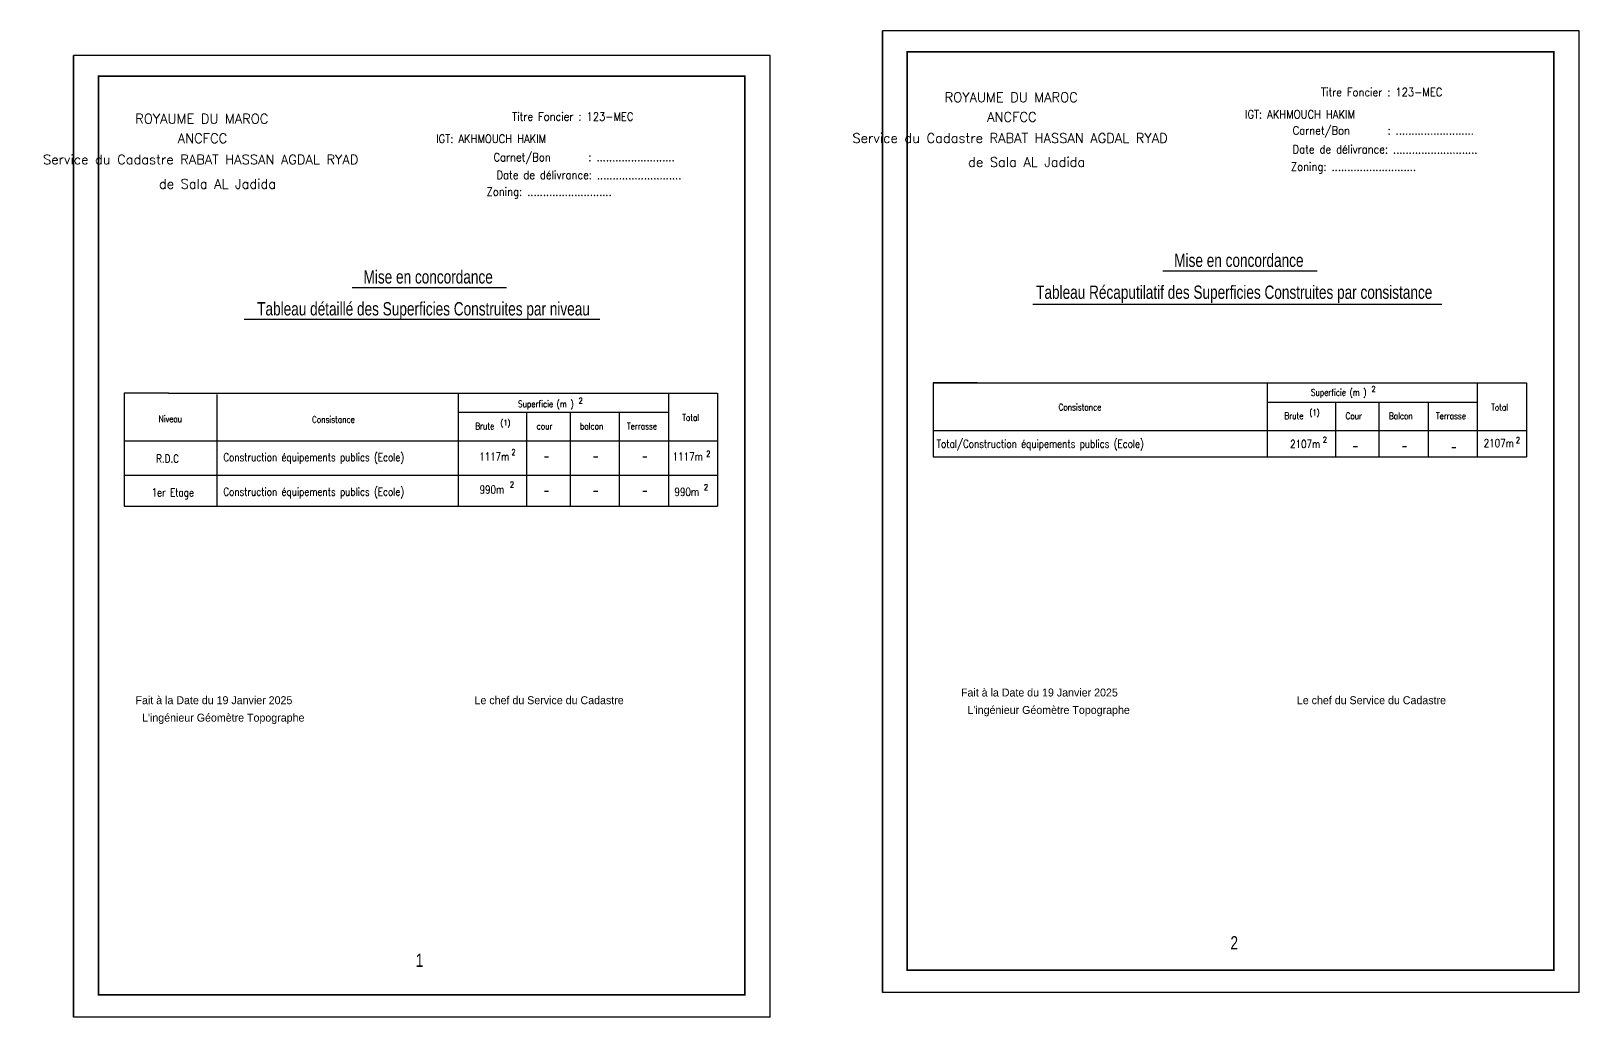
# Model space of a CAD drawing. Header units: millimetres. Extents: x 376567 to 377468, y 378762 to 378979.
# Drawn here: x 377234.6 to 377468, y 378799 to 378947.7 of the extents above; entities that cross this region are included whole.
import ezdxf
from ezdxf.enums import TextEntityAlignment as Align

# ---------------------------------------------------------------- set-up
doc = ezdxf.new("R2010")
doc.units = ezdxf.units.MM
for name, color, linetype in [('CARTOUCHE', 3, 'Continuous'), ('coul', 7, 'Continuous'), ('LISREY', 7, 'Continuous'), ('Liste de coordonnées', 7, 'Continuous'), ('MiseEnPage', 7, 'Continuous')]:
    doc.layers.add(name, color=color, linetype=linetype)
doc.styles.add('2', font='romant__.ttf', dxfattribs={"height": 0.002})
doc.styles.add('Comic Sans MS', font='comic.ttf', dxfattribs={"oblique": 20, "height": 0.125})
doc.styles.add('ROMANC', font='romanc.shx')
doc.styles.add('style2', font='swisscl.ttf')

msp = doc.modelspace()

# ---------------------------------------------------------------- linework, layer by layer
at = {"color": 0}
for p, q in [((377362.98, 378947.66), (377362.98, 378802.66)), ((377362.98, 378947.66), (377362.98, 378802.66)), ((377362.98, 378947.66), (377362.98, 378802.66)), ((377362.98, 378802.86), (377362.98, 378947.66)), ((377362.98, 378947.66), (377362.98, 378802.66)), ((377362.98, 378802.66), (377362.98, 378947.66)), ((377362.98, 378947.66), (377362.98, 378802.66)), ((377362.98, 378802.66), (377362.98, 378947.66)), ((377362.98, 378947.66), (377362.98, 378802.66)), ((377362.98, 378947.66), (377362.98, 378802.66)), ((377362.98, 378802.66), (377362.98, 378947.66)), ((377362.98, 378947.66), (377362.98, 378802.66)), ((377362.98, 378802.66), (377362.98, 378947.66)), ((377362.98, 378947.66), (377362.98, 378802.66)), ((377362.98, 378947.66), (377362.98, 378802.86)), ((377362.98, 378802.66), (377362.98, 378947.66)), ((377467.98, 378802.66), (377467.98, 378947.66)), ((377241.07, 378943.97), (377241.07, 378798.97)), ((377241.07, 378943.97), (377241.07, 378798.97)), ((377241.07, 378943.97), (377241.07, 378798.97)), ((377241.07, 378799.17), (377241.07, 378943.97)), ((377241.07, 378943.97), (377241.07, 378798.97)), ((377241.07, 378798.97), (377241.07, 378943.97)), ((377241.07, 378943.97), (377241.07, 378798.97)), ((377241.07, 378798.97), (377241.07, 378943.97)), ((377241.07, 378943.97), (377241.07, 378798.97)), ((377241.07, 378943.97), (377241.07, 378798.97)), ((377241.07, 378798.97), (377241.07, 378943.97)), ((377241.07, 378943.97), (377241.07, 378798.97)), ((377241.07, 378798.97), (377241.07, 378943.97)), ((377241.07, 378943.97), (377241.07, 378798.97)), ((377241.07, 378943.97), (377241.07, 378799.17)), ((377241.07, 378798.97), (377241.07, 378943.97)), ((377346.07, 378798.97), (377346.07, 378943.97)), ((377370.61, 378887.43), (377460.06, 378887.43)), ((377452.65, 378887.43), (377460.06, 378887.43)), ((377370.61, 378883.46), (377460.06, 378883.46)), ((377248.68, 378880.68), (377338.13, 378880.68)), ((377248.68, 378876.01), (377338.13, 378876.01)), ((377248.68, 378876.01), (377338.13, 378876.01)), ((377248.68, 378876.01), (377338.13, 378876.01)), ((377467.98, 378802.66), (377362.98, 378802.66)), ((377346.07, 378798.97), (377241.07, 378798.97))]:
    msp.add_line(p, q, dxfattribs=at)
at = {"color": 0, "flags": 128}
msp.add_lwpolyline([(377467.98, 378947.66), (377362.98, 378947.66)], dxfattribs=at)
at = {"color": 0, "const_width": 0.25, "flags": 128}
for points in [[(377366.72, 378806.02), (377464.16, 378806.02), (377464.16, 378944.52), (377366.72, 378944.52)], [(377244.81, 378802.33), (377342.24, 378802.33), (377342.24, 378940.83), (377244.81, 378940.83)], [(377244.81, 378802.33), (377342.24, 378802.33), (377342.24, 378940.83), (377244.81, 378940.83)]]:
    msp.add_lwpolyline(points, close=True, dxfattribs=at)
at = {"color": 0, "lineweight": 30, "flags": 128}
for points in [[(377434.57, 378884.95), (377433.96, 378884.95)], [(377441.99, 378884.95), (377441.37, 378884.95)], [(377449.4, 378884.79), (377448.79, 378884.79)], [(377312.64, 378883.4), (377312.03, 378883.4)], [(377320.06, 378883.4), (377319.45, 378883.4)], [(377327.47, 378883.4), (377326.86, 378883.4)], [(377312.64, 378878.2), (377312.03, 378878.2)], [(377320.06, 378878.2), (377319.45, 378878.2)], [(377327.47, 378878.2), (377326.86, 378878.2)]]:
    msp.add_lwpolyline(points, dxfattribs=at)
at = {"layer": 'CARTOUCHE', "color": 8, "flags": 128}
msp.add_lwpolyline([(377346.07, 378943.97), (377241.07, 378943.97)], dxfattribs=at)
at = {"layer": 'coul', "linetype": 'Continuous'}
msp.add_line((377370.61, 378894.62), (377460.06, 378894.62), dxfattribs=at)
at = {"layer": 'coul', "color": 0, "linetype": 'Continuous', "flags": 128}
for points in [[(377405.26, 378911.47), (377428.51, 378911.47)], [(377283.06, 378908.97), (377306.31, 378908.97)]]:
    msp.add_lwpolyline(points, dxfattribs=at)
at = {"layer": 'coul', "linetype": 'Continuous', "flags": 128}
for points in [[(377385.64, 378906.45), (377447.3, 378906.45)], [(377266.76, 378904.21), (377320.38, 378904.21)]]:
    msp.add_lwpolyline(points, dxfattribs=at)
at = {"layer": 'LISREY', "color": 0}
for p, q in [((377255.35, 378893.07), (377248.68, 378893.07)), ((377248.68, 378893.07), (377248.68, 378876.01)), ((377255.35, 378893.07), (377338.13, 378893.07)), ((377262.63, 378892.84), (377262.63, 378876.01)), ((377299.03, 378893.07), (377299.03, 378876.01)), ((377330.72, 378893.07), (377330.72, 378876.01)), ((377338.13, 378893.07), (377338.13, 378876.01)), ((377377.28, 378894.62), (377370.61, 378894.62)), ((377370.61, 378894.62), (377370.61, 378883.46)), ((377377.28, 378894.62), (377460.06, 378894.62)), ((377420.96, 378894.62), (377420.96, 378883.46)), ((377452.65, 378894.62), (377452.65, 378883.46)), ((377460.06, 378894.62), (377460.06, 378883.46)), ((377420.96, 378891.71), (377452.65, 378891.71)), ((377431.28, 378891.71), (377431.28, 378883.46)), ((377437.82, 378891.71), (377437.82, 378883.46)), ((377445.24, 378891.71), (377445.24, 378883.46)), ((377299.03, 378890.16), (377330.72, 378890.16)), ((377309.35, 378890.16), (377309.35, 378876.01)), ((377315.9, 378890.16), (377315.9, 378876.01)), ((377323.31, 378890.16), (377323.31, 378885.88)), ((377248.74, 378885.88), (377338.13, 378885.88)), ((377323.31, 378885.88), (377323.31, 378876.01)), ((377370.61, 378887.43), (377437.82, 378887.43)), ((377370.61, 378887.43), (377437.82, 378887.43)), ((377370.67, 378887.43), (377460.06, 378887.43)), ((377452.65, 378887.43), (377460.06, 378887.43)), ((377452.65, 378887.43), (377460.06, 378887.43))]:
    msp.add_line(p, q, dxfattribs=at)

# ---------------------------------------------------------------- texts
at = {"color": 0, "style": '2'}
for s, p in [('ROYAUME DU MAROC', (377382.39, 378936.94)), ('de Sala AL Jadida', (377384.72, 378927.17)), ('de Sala AL Jadida', (377262.75, 378923.88))]:
    msp.add_text(s, height=1.44, dxfattribs=at).set_placement(p, align=Align.CENTER)
at = {"style": '2', "width": 0.88}
for s, p in [('Titre Foncier : 123-MEC', (377438.23, 378937.82)), ('Titre Foncier : 123-MEC', (377316.31, 378934.13)), ('IGT: AKHMOUCH HAKIM', (377425.92, 378934.47)), ('Carnet/Bon      : .........................', (377438.48, 378932.03)), ('IGT: AKHMOUCH HAKIM', (377304.01, 378930.78)), ('Date de délivrance: ...........................', (377438.74, 378929.2)), ('Carnet/Bon      : .........................', (377318.01, 378928)), ('Zoning: ...........................', (377433.98, 378926.58)), ('Date de délivrance: ...........................', (377318.74, 378925.33)), ('Zoning: ...........................', (377312.74, 378922.81))]:
    msp.add_text(s, height=1.25, dxfattribs=at).set_placement(p, align=Align.CENTER)
at = {"style": '2'}
for s, p in [('ROYAUME DU MAROC', (377260.39, 378933.71)), ('ANCFCC', (377382.49, 378933.98)), ('ANCFCC', (377260.49, 378930.76)), ('Service du Cadastre RABAT HASSAN AGDAL RYAD', (377382.22, 378930.79)), ('Service du Cadastre RABAT HASSAN AGDAL RYAD', (377260.22, 378927.56))]:
    msp.add_text(s, height=1.44, dxfattribs=at).set_placement(p, align=Align.CENTER)
at = {"color": 0, "style": 'ROMANC', "width": 0.8}
for s, height, p in [('Superficie (m )', 1.0053, (377427.57, 378892.66)), ('2', 0.865, (377436.7, 378893.23)), ('Superficie (m )', 1.0053, (377308.06, 378890.92)), ('2', 0.865, (377317.18, 378891.48)), ('Consistance ', 1.0053, (377389.53, 378890.44)), ('(1)', 0.865, (377427.36, 378889.7)), ('Total', 1.005, (377454.74, 378890.42)), ('Niveau', 1.005, (377253.9, 378888.68)), ('Consistance ', 1.0053, (377277, 378888.58)), ('Brute', 1.005, (377301.61, 378887.58)), ('(1)', 0.865, (377305.41, 378888.15)), ('cour', 1.005, (377310.86, 378887.57)), ('balcon ', 1.005, (377317.4, 378887.57)), ('Terrasse', 1.005, (377324.49, 378887.57)), ('Total', 1.005, (377332.81, 378888.87)), ('Brute', 1.005, (377423.57, 378889.13)), ('Cour', 1.005, (377432.79, 378889.11)), ('Balcon ', 1.005, (377439.33, 378889.11)), ('Terrasse', 1.005, (377446.42, 378889.11)), ('Total/Construction équipements publics (Ecole)', 1.2064, (377371.16, 378884.82)), ('2107m', 1.206, (377424.43, 378884.78)), ('2', 0.865, (377429.36, 378885.59)), ('2107m', 1.206, (377453.61, 378884.91)), ('2', 0.865, (377458.47, 378885.53)), (' R.D.C', 1.206, (377252.85, 378882.57)), ('Construction équipements publics (Ecole)', 1.2064, (377263.64, 378882.78)), ('1117m', 1.206, (377302.2, 378882.89)), ('2', 0.865, (377307.06, 378883.72)), ('1117m', 1.206, (377331.36, 378882.89)), ('2', 0.865, (377336.43, 378883.47)), ('Construction équipements publics (Ecole)', 1.2064, (377263.64, 378877.59)), ('990m', 1.206, (377302.26, 378877.91)), ('2', 0.865, (377306.83, 378878.83)), ('2', 0.865, (377336.08, 378878.43)), ('1er Etage', 1.206, (377252.83, 378877.47)), ('990m', 1.206, (377331.63, 378877.55))]:
    msp.add_text(s, height=height, dxfattribs=at).set_placement(p)
at = {"layer": 'Liste de coordonnées', "style": 'Comic Sans MS'}
for s, p in [('Fait à la Date du 19 Janvier 2025', (377386.64, 378847.31)), ("L'ingénieur Géomètre Topographe", (377263.62, 378843.52)), ("L'ingénieur Géomètre Topographe", (377388.03, 378844.68))]:
    msp.add_text(s, height=1.2, dxfattribs=at).set_placement(p, align=Align.CENTER)
at = {"layer": 'Liste de coordonnées', "color": 0, "style": 'Comic Sans MS'}
for s, p in [('Fait à la Date du 19 Janvier 2025', (377262.22, 378846.15)), ('Le chef du Service du Cadastre', (377312.74, 378846.15)), ('Le chef du Service du Cadastre', (377436.69, 378846.15))]:
    msp.add_text(s, height=1.2, dxfattribs=at).set_placement(p, align=Align.CENTER)
at = {"layer": 'MiseEnPage', "color": 0, "style": 'style2'}
for s, p in [('Mise en concordance', (377416.71, 378912.08)), ('Mise en concordance', (377294.51, 378909.58)), ('Tableau Récaputilatif des Superficies Construites par consistance', (377416.01, 378907.27)), ('Tableau détaillé des Superficies Construites par niveau', (377293.81, 378904.77))]:
    msp.add_text(s, height=2, dxfattribs=at).set_placement(p, align=Align.CENTER)
for s, p in [('2', (377415.44, 378809.17)), ('1', (377292.64, 378806.54))]:
    msp.add_text(s, height=2, dxfattribs=at).set_placement(p)

doc.saveas('drawing.dxf')
